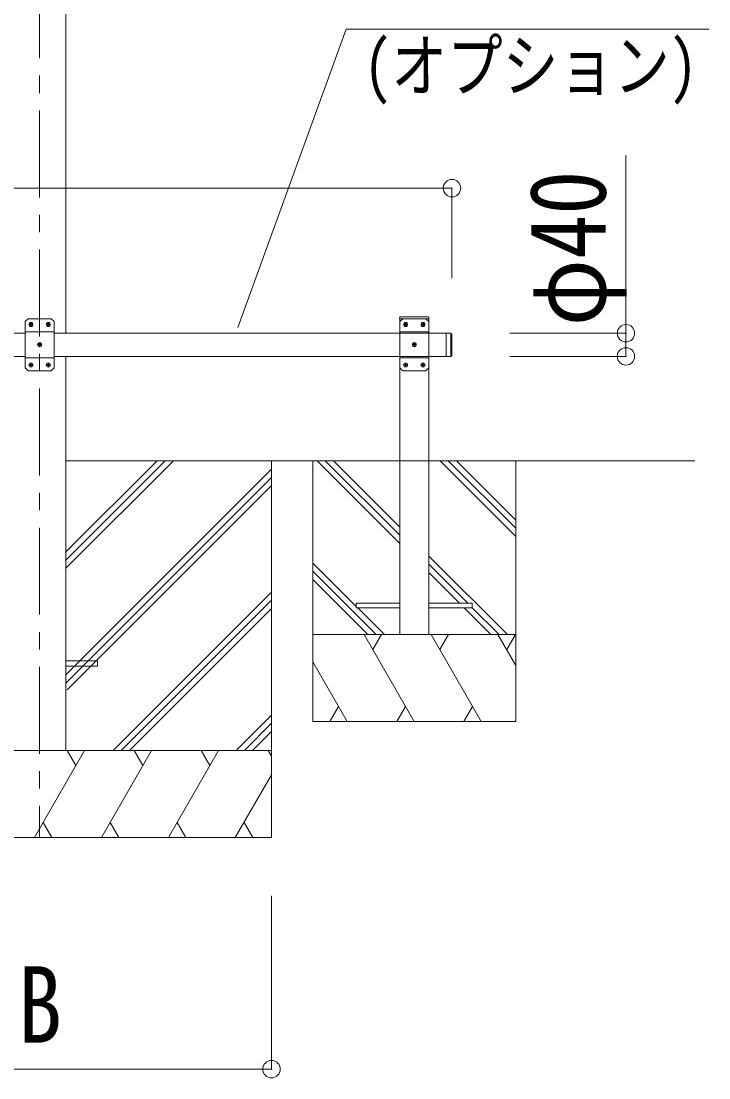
# Model space of a CAD drawing. Units: millimetres at full size, sheet at 1:30; details may follow other scales. Extents: x -8432 to 8432, y -5820 to 5820.
# Drawn here: x 5229 to 6415, y -4239 to -2416 of the extents above; entities that cross this region are included whole.
import ezdxf
from ezdxf.enums import TextEntityAlignment as Align

# ---------------------------------------------------------------- set-up
doc = ezdxf.new("R2010")
doc.units = ezdxf.units.MM
doc.header["$LTSCALE"] = 30
doc.header["$PDMODE"] = 32
doc.header["$PDSIZE"] = 30
doc.linetypes.add('CHAIN1', pattern=[8, 5, -1, 1, -1])
doc.layers.add('0-6_OTH_LINE', color=4, linetype='Continuous', lineweight=9)
doc.styles.add('ＭＳ ゴシック', font='')
doc.styles.get('ＭＳ ゴシック').set_extended_font_data('MS Gothic')

msp = doc.modelspace()

# ---------------------------------------------------------------- linework, layer by layer
at = {"layer": '0-6_OTH_LINE', "color": 5, "linetype": 'CHAIN1'}
msp.add_line((5261.42, -650.08), (5261.42, -3824.48), dxfattribs=at)
at = {"layer": '0-6_OTH_LINE'}
for p, q in [((5306.62, -1045.48), (5306.62, -2954.48)), ((5236.42, -2934.48), (5236.42, -3014.48)), ((5281.42, -2929.48), (5286.42, -2934.48)), ((5286.42, -3014.48), (5286.42, -2934.48)), ((5882.12, -2929.48), (5882.23, -2927.43)), ((5882.12, -2929.48), (5932.72, -2929.48)), ((5882.42, -3474.48), (5882.42, -2929.48)), ((5887.42, -2929.48), (5882.42, -2934.48)), ((5882.42, -3014.48), (5882.42, -2934.48)), ((5883.23, -2926.48), (5931.62, -2926.48)), ((5932.42, -2934.48), (5932.42, -3014.48)), ((5932.43, -3474.48), (5932.43, -2929.48)), ((5932.72, -2929.48), (5932.62, -2927.43)), ((5286.42, -2952.18), (5236.42, -2952.18)), ((5245.16, -2939.06), (5244.32, -2939.06)), ((5247.68, -2939.9), (5248.52, -2939.9)), ((5275.16, -2939.06), (5274.32, -2939.06)), ((5277.68, -2939.9), (5278.52, -2939.9)), ((5882.42, -2952.18), (5932.42, -2952.18)), ((5891.16, -2939.9), (5890.32, -2939.9)), ((5893.68, -2939.06), (5894.52, -2939.06)), ((5921.16, -2939.9), (5920.32, -2939.9)), ((5923.68, -2939.06), (5924.52, -2939.06)), ((5236.42, -2954.48), (4570.42, -2954.48)), ((5286.42, -2954.48), (5962.43, -2954.48)), ((5970.43, -2954.48), (5962.43, -2954.48)), ((5962.43, -2954.48), (5962.43, -2994.48)), ((5972.43, -2956.48), (5970.43, -2954.48)), ((5970.43, -2954.48), (5970.43, -2994.48)), ((5972.43, -2956.48), (5972.43, -2992.48)), ((5260.16, -2974.06), (5259.32, -2974.06)), ((5262.68, -2974.9), (5263.52, -2974.9)), ((5906.16, -2974.9), (5905.32, -2974.9)), ((5908.68, -2974.06), (5909.52, -2974.06)), ((4570.42, -2994.48), (5236.42, -2994.48)), ((5286.42, -2996.78), (5236.42, -2996.78)), ((5286.42, -2994.48), (5962.43, -2994.48)), ((5306.42, -2994.48), (5306.42, -3674.48)), ((5882.42, -2996.78), (5932.42, -2996.78)), ((5970.43, -2994.48), (5962.43, -2994.48)), ((5972.43, -2992.48), (5970.43, -2994.48)), ((5241.42, -3019.48), (5236.42, -3014.48)), ((5245.16, -3009.06), (5244.32, -3009.06)), ((5247.68, -3009.9), (5248.52, -3009.9)), ((5275.16, -3009.06), (5274.32, -3009.06)), ((5277.68, -3009.9), (5278.52, -3009.9)), ((5891.16, -3009.9), (5890.32, -3009.9)), ((5893.68, -3009.06), (5894.52, -3009.06)), ((5921.16, -3009.9), (5920.32, -3009.9)), ((5923.68, -3009.06), (5924.52, -3009.06)), ((5927.42, -3019.48), (5932.42, -3014.48)), ((5932.43, -3420.48), (6007.43, -3420.48)), ((5882.43, -3428.48), (5807.43, -3428.48)), ((5306.42, -3519.98), (5361.22, -3519.98)), ((5306.42, -3528.98), (5361.22, -3528.98)), ((5361.22, -3519.98), (5361.22, -3528.98))]:
    msp.add_line(p, q, dxfattribs=at)
at = {"layer": '0-6_OTH_LINE', "color": 6}
for p, q in [((6272.43, -2954.48), (6272.43, -2647.89)), ((3118.42, -2704.22), (5972.42, -2704.22)), ((5972.42, -2704.22), (5972.42, -2859.73)), ((6272.43, -2954.48), (6072.43, -2954.48)), ((6272.43, -2994.48), (6272.43, -2954.48)), ((6272.43, -2994.48), (6072.43, -2994.48)), ((5661.22, -4224.42), (5661.22, -3925.42)), ((4861.22, -4224.42), (5661.22, -4224.42))]:
    msp.add_line(p, q, dxfattribs=at)
at = {"layer": '0-6_OTH_LINE', "color": 7}
for p, q in [((5306.42, -3174.48), (6391.46, -3174.48)), ((5306.42, -3360.11), (5492.06, -3174.48)), ((5306.42, -3345.97), (5477.91, -3174.48)), ((5306.42, -3331.83), (5463.77, -3174.48)), ((5306.42, -3543.96), (5661.22, -3189.16)), ((5661.22, -3174.48), (5661.22, -3824.48)), ((5732.43, -3624.48), (5732.43, -3174.48)), ((5882.43, -3317.24), (5739.66, -3174.48)), ((5882.43, -3303.1), (5753.8, -3174.48)), ((5882.43, -3288.96), (5767.94, -3174.48)), ((6082.43, -3305.11), (5951.79, -3174.48)), ((6082.43, -3290.97), (5965.93, -3174.48)), ((6082.43, -3276.83), (5980.08, -3174.48)), ((6082.43, -3174.48), (6082.43, -3624.48)), ((5306.42, -3558.1), (5661.22, -3203.3)), ((5308.69, -3569.98), (5661.22, -3217.44)), ((5807.43, -3426.09), (5732.43, -3351.09)), ((6067.95, -3474.48), (5932.43, -3338.96)), ((5999.8, -3420.48), (5932.43, -3353.1)), ((5841.67, -3474.48), (5732.43, -3365.23)), ((5985.66, -3420.48), (5932.43, -3367.24)), ((5827.53, -3474.48), (5732.43, -3379.38)), ((5388.09, -3674.42), (5661.22, -3401.29)), ((5402.23, -3674.42), (5661.22, -3415.43)), ((5416.38, -3674.42), (5661.22, -3429.57)), ((5855.81, -3474.48), (5809.81, -3428.48)), ((6039.66, -3474.48), (5993.66, -3428.48)), ((6053.8, -3474.48), (6007.43, -3428.1)), ((6082.43, -3474.48), (5732.43, -3474.48)), ((5907.42, -3624.48), (5820.82, -3474.48)), ((5835.82, -3500.46), (5850.82, -3474.48)), ((6022.89, -3624.48), (5936.29, -3474.48)), ((5951.29, -3500.46), (5966.29, -3474.48)), ((6082.43, -3527.59), (6051.76, -3474.48)), ((6066.76, -3500.46), (6081.76, -3474.48)), ((5791.95, -3624.48), (5732.43, -3521.38)), ((5776.95, -3598.5), (5761.95, -3624.48)), ((5892.42, -3598.5), (5877.42, -3624.48)), ((6007.89, -3598.5), (5992.89, -3624.48)), ((5600.22, -3674.42), (5661.22, -3613.42)), ((5614.37, -3674.42), (5661.22, -3627.56)), ((6082.43, -3624.48), (5732.43, -3624.48)), ((5628.51, -3674.42), (5661.22, -3641.71)), ((5661.22, -3674.48), (4861.22, -3674.48)), ((5252.38, -3824.48), (5338.98, -3674.48)), ((5323.98, -3700.46), (5308.98, -3674.48)), ((5367.85, -3824.48), (5454.45, -3674.48)), ((5439.45, -3700.46), (5424.45, -3674.48)), ((5483.32, -3824.48), (5569.92, -3674.48)), ((5539.92, -3674.48), (5554.92, -3700.46)), ((5655.39, -3674.48), (5661.22, -3684.58)), ((5598.79, -3824.48), (5661.22, -3716.34)), ((5267.38, -3798.5), (5282.38, -3824.48)), ((5382.85, -3798.5), (5397.85, -3824.48)), ((5498.32, -3798.5), (5513.32, -3824.48)), ((5613.79, -3798.5), (5628.79, -3824.48))]:
    msp.add_line(p, q, dxfattribs=at)
at = {"layer": '0-6_OTH_LINE', "color": 6}
msp.add_lwpolyline([(5603.13, -2944.42), (5789.77, -2430.1), (6415.37, -2430.1)], dxfattribs=at)
at = {"layer": '0-6_OTH_LINE'}
for points in [[(5281.42, -2929.48), (5241.42, -2929.48), (5236.42, -2934.48)], [(5887.42, -2929.48), (5927.42, -2929.48), (5932.42, -2934.48)], [(5244.32, -2939.06), (5244.32, -2939.9), (5245.16, -2939.9)], [(5246.84, -2938.22), (5246.84, -2937.38), (5246, -2937.38), (5246, -2938.22)], [(5246, -2940.74), (5246, -2941.58), (5246.84, -2941.58), (5246.84, -2940.74)], [(5248.52, -2939.9), (5248.52, -2939.06), (5247.68, -2939.06)], [(5274.32, -2939.06), (5274.32, -2939.9), (5275.16, -2939.9)], [(5276.84, -2938.22), (5276.84, -2937.38), (5276, -2937.38), (5276, -2938.22)], [(5276, -2940.74), (5276, -2941.58), (5276.84, -2941.58), (5276.84, -2940.74)], [(5278.52, -2939.9), (5278.52, -2939.06), (5277.68, -2939.06)], [(5890.32, -2939.9), (5890.32, -2939.06), (5891.16, -2939.06)], [(5892, -2938.22), (5892, -2937.38), (5892.84, -2937.38), (5892.84, -2938.22)], [(5892.84, -2940.74), (5892.84, -2941.58), (5892, -2941.58), (5892, -2940.74)], [(5894.52, -2939.06), (5894.52, -2939.9), (5893.68, -2939.9)], [(5920.32, -2939.9), (5920.32, -2939.06), (5921.16, -2939.06)], [(5922, -2938.22), (5922, -2937.38), (5922.84, -2937.38), (5922.84, -2938.22)], [(5922.84, -2940.74), (5922.84, -2941.58), (5922, -2941.58), (5922, -2940.74)], [(5924.52, -2939.06), (5924.52, -2939.9), (5923.68, -2939.9)], [(5259.32, -2974.06), (5259.32, -2974.9), (5260.16, -2974.9)], [(5261.84, -2973.22), (5261.84, -2972.38), (5261, -2972.38), (5261, -2973.22)], [(5261, -2975.74), (5261, -2976.58), (5261.84, -2976.58), (5261.84, -2975.74)], [(5263.52, -2974.9), (5263.52, -2974.06), (5262.68, -2974.06)], [(5905.32, -2974.9), (5905.32, -2974.06), (5906.16, -2974.06)], [(5907, -2973.22), (5907, -2972.38), (5907.84, -2972.38), (5907.84, -2973.22)], [(5907.84, -2975.74), (5907.84, -2976.58), (5907, -2976.58), (5907, -2975.74)], [(5909.52, -2974.06), (5909.52, -2974.9), (5908.68, -2974.9)], [(5246.84, -3008.22), (5246.84, -3007.38), (5246, -3007.38), (5246, -3008.22)], [(5276.84, -3008.22), (5276.84, -3007.38), (5276, -3007.38), (5276, -3008.22)], [(5892, -3008.22), (5892, -3007.38), (5892.84, -3007.38), (5892.84, -3008.22)], [(5922, -3008.22), (5922, -3007.38), (5922.84, -3007.38), (5922.84, -3008.22)], [(5241.42, -3019.48), (5281.42, -3019.48), (5286.42, -3014.48)], [(5244.32, -3009.06), (5244.32, -3009.9), (5245.16, -3009.9)], [(5246, -3010.74), (5246, -3011.58), (5246.84, -3011.58), (5246.84, -3010.74)], [(5248.52, -3009.9), (5248.52, -3009.06), (5247.68, -3009.06)], [(5274.32, -3009.06), (5274.32, -3009.9), (5275.16, -3009.9)], [(5276, -3010.74), (5276, -3011.58), (5276.84, -3011.58), (5276.84, -3010.74)], [(5278.52, -3009.9), (5278.52, -3009.06), (5277.68, -3009.06)], [(5927.42, -3019.48), (5887.42, -3019.48), (5882.42, -3014.48)], [(5890.32, -3009.9), (5890.32, -3009.06), (5891.16, -3009.06)], [(5892.84, -3010.74), (5892.84, -3011.58), (5892, -3011.58), (5892, -3010.74)], [(5894.52, -3009.06), (5894.52, -3009.9), (5893.68, -3009.9)], [(5920.32, -3009.9), (5920.32, -3009.06), (5921.16, -3009.06)], [(5922.84, -3010.74), (5922.84, -3011.58), (5922, -3011.58), (5922, -3010.74)], [(5924.52, -3009.06), (5924.52, -3009.9), (5923.68, -3009.9)], [(5807.43, -3428.48), (5807.43, -3420.48), (5882.43, -3420.48)], [(6007.43, -3420.48), (6007.43, -3428.48), (5932.43, -3428.48)]]:
    msp.add_lwpolyline(points, dxfattribs=at)
at = {"layer": '0-6_OTH_LINE', "color": 7}
msp.add_lwpolyline([(4861.22, -3174.48), (4861.22, -3824.48), (5661.22, -3824.48)], dxfattribs=at)
at = {"layer": '0-6_OTH_LINE'}
for centre in [(5246.42, -2939.48), (5276.42, -2939.48), (5892.42, -2939.48), (5922.42, -2939.48), (5261.42, -2974.48), (5907.42, -2974.48), (5246.42, -3009.48), (5276.42, -3009.48), (5892.42, -3009.48), (5922.42, -3009.48)]:
    msp.add_circle(centre, 3.5, dxfattribs=at)
for centre, radius, start, end in [((5883.23, -2927.48), 1, 90, 176.99989), ((5931.62, -2927.48), 1, 3.00006, 90), ((5245.16, -2938.22), 0.84, 270, 0), ((5245.16, -2940.74), 0.84, 0, 90), ((5247.68, -2938.22), 0.84, 180, 270), ((5247.68, -2940.74), 0.84, 90, 180), ((5275.16, -2938.22), 0.84, 270, 0), ((5275.16, -2940.74), 0.84, 0, 90), ((5277.68, -2938.22), 0.84, 180, 270), ((5277.68, -2940.74), 0.84, 90, 180), ((5891.16, -2938.22), 0.84, 270, 0), ((5891.16, -2940.74), 0.84, 0, 90), ((5893.68, -2938.22), 0.84, 180, 270), ((5893.68, -2940.74), 0.84, 90, 180), ((5921.16, -2938.22), 0.84, 270, 0), ((5921.16, -2940.74), 0.84, 0, 90), ((5923.68, -2938.22), 0.84, 180, 270), ((5923.68, -2940.74), 0.84, 90, 180), ((5260.16, -2973.22), 0.84, 270, 0), ((5260.16, -2975.74), 0.84, 0, 90), ((5262.68, -2973.22), 0.84, 180, 270), ((5262.68, -2975.74), 0.84, 90, 180), ((5906.16, -2973.22), 0.84, 270, 0), ((5906.16, -2975.74), 0.84, 0, 90), ((5908.68, -2973.22), 0.84, 180, 270), ((5908.68, -2975.74), 0.84, 90, 180), ((5245.16, -3008.22), 0.84, 270, 0), ((5247.68, -3008.22), 0.84, 180, 270), ((5275.16, -3008.22), 0.84, 270, 0), ((5277.68, -3008.22), 0.84, 180, 270), ((5891.16, -3008.22), 0.84, 270, 0), ((5893.68, -3008.22), 0.84, 180, 270), ((5921.16, -3008.22), 0.84, 270, 0), ((5923.68, -3008.22), 0.84, 180, 270), ((5245.16, -3010.74), 0.84, 0, 90), ((5247.68, -3010.74), 0.84, 90, 180), ((5275.16, -3010.74), 0.84, 0, 90), ((5277.68, -3010.74), 0.84, 90, 180), ((5891.16, -3010.74), 0.84, 0, 90), ((5893.68, -3010.74), 0.84, 90, 180), ((5921.16, -3010.74), 0.84, 0, 90), ((5923.68, -3010.74), 0.84, 90, 180)]:
    msp.add_arc(centre, radius, start, end, dxfattribs=at)
at = {"layer": '0-6_OTH_LINE', "color": 6}
for p in [(5972.42, -2704.22), (6272.43, -2954.48), (6272.43, -2994.48), (5661.22, -4224.42)]:
    msp.add_point(p, dxfattribs=at)

# ---------------------------------------------------------------- texts
at = {"layer": '0-6_OTH_LINE', "color": 7, "style": 'ＭＳ ゴシック'}
for s, height, width, p in [('(オプション)', 87.98, 0.8, (5819.93, -2563.01)), ('B', 132, 0.85, (5223.72, -4218.42))]:
    msp.add_text(s, height=height, dxfattribs=dict(at, width=width)).set_placement(p, align=Align.BOTTOM_LEFT)
at = {"layer": '0-6_OTH_LINE', "color": 7, "style": 'ＭＳ ゴシック', "width": 0.85}
msp.add_text('φ40', height=132, rotation=90, dxfattribs=at).set_placement((6277.09, -2942.55), align=Align.BOTTOM_LEFT)

doc.saveas('drawing.dxf')
